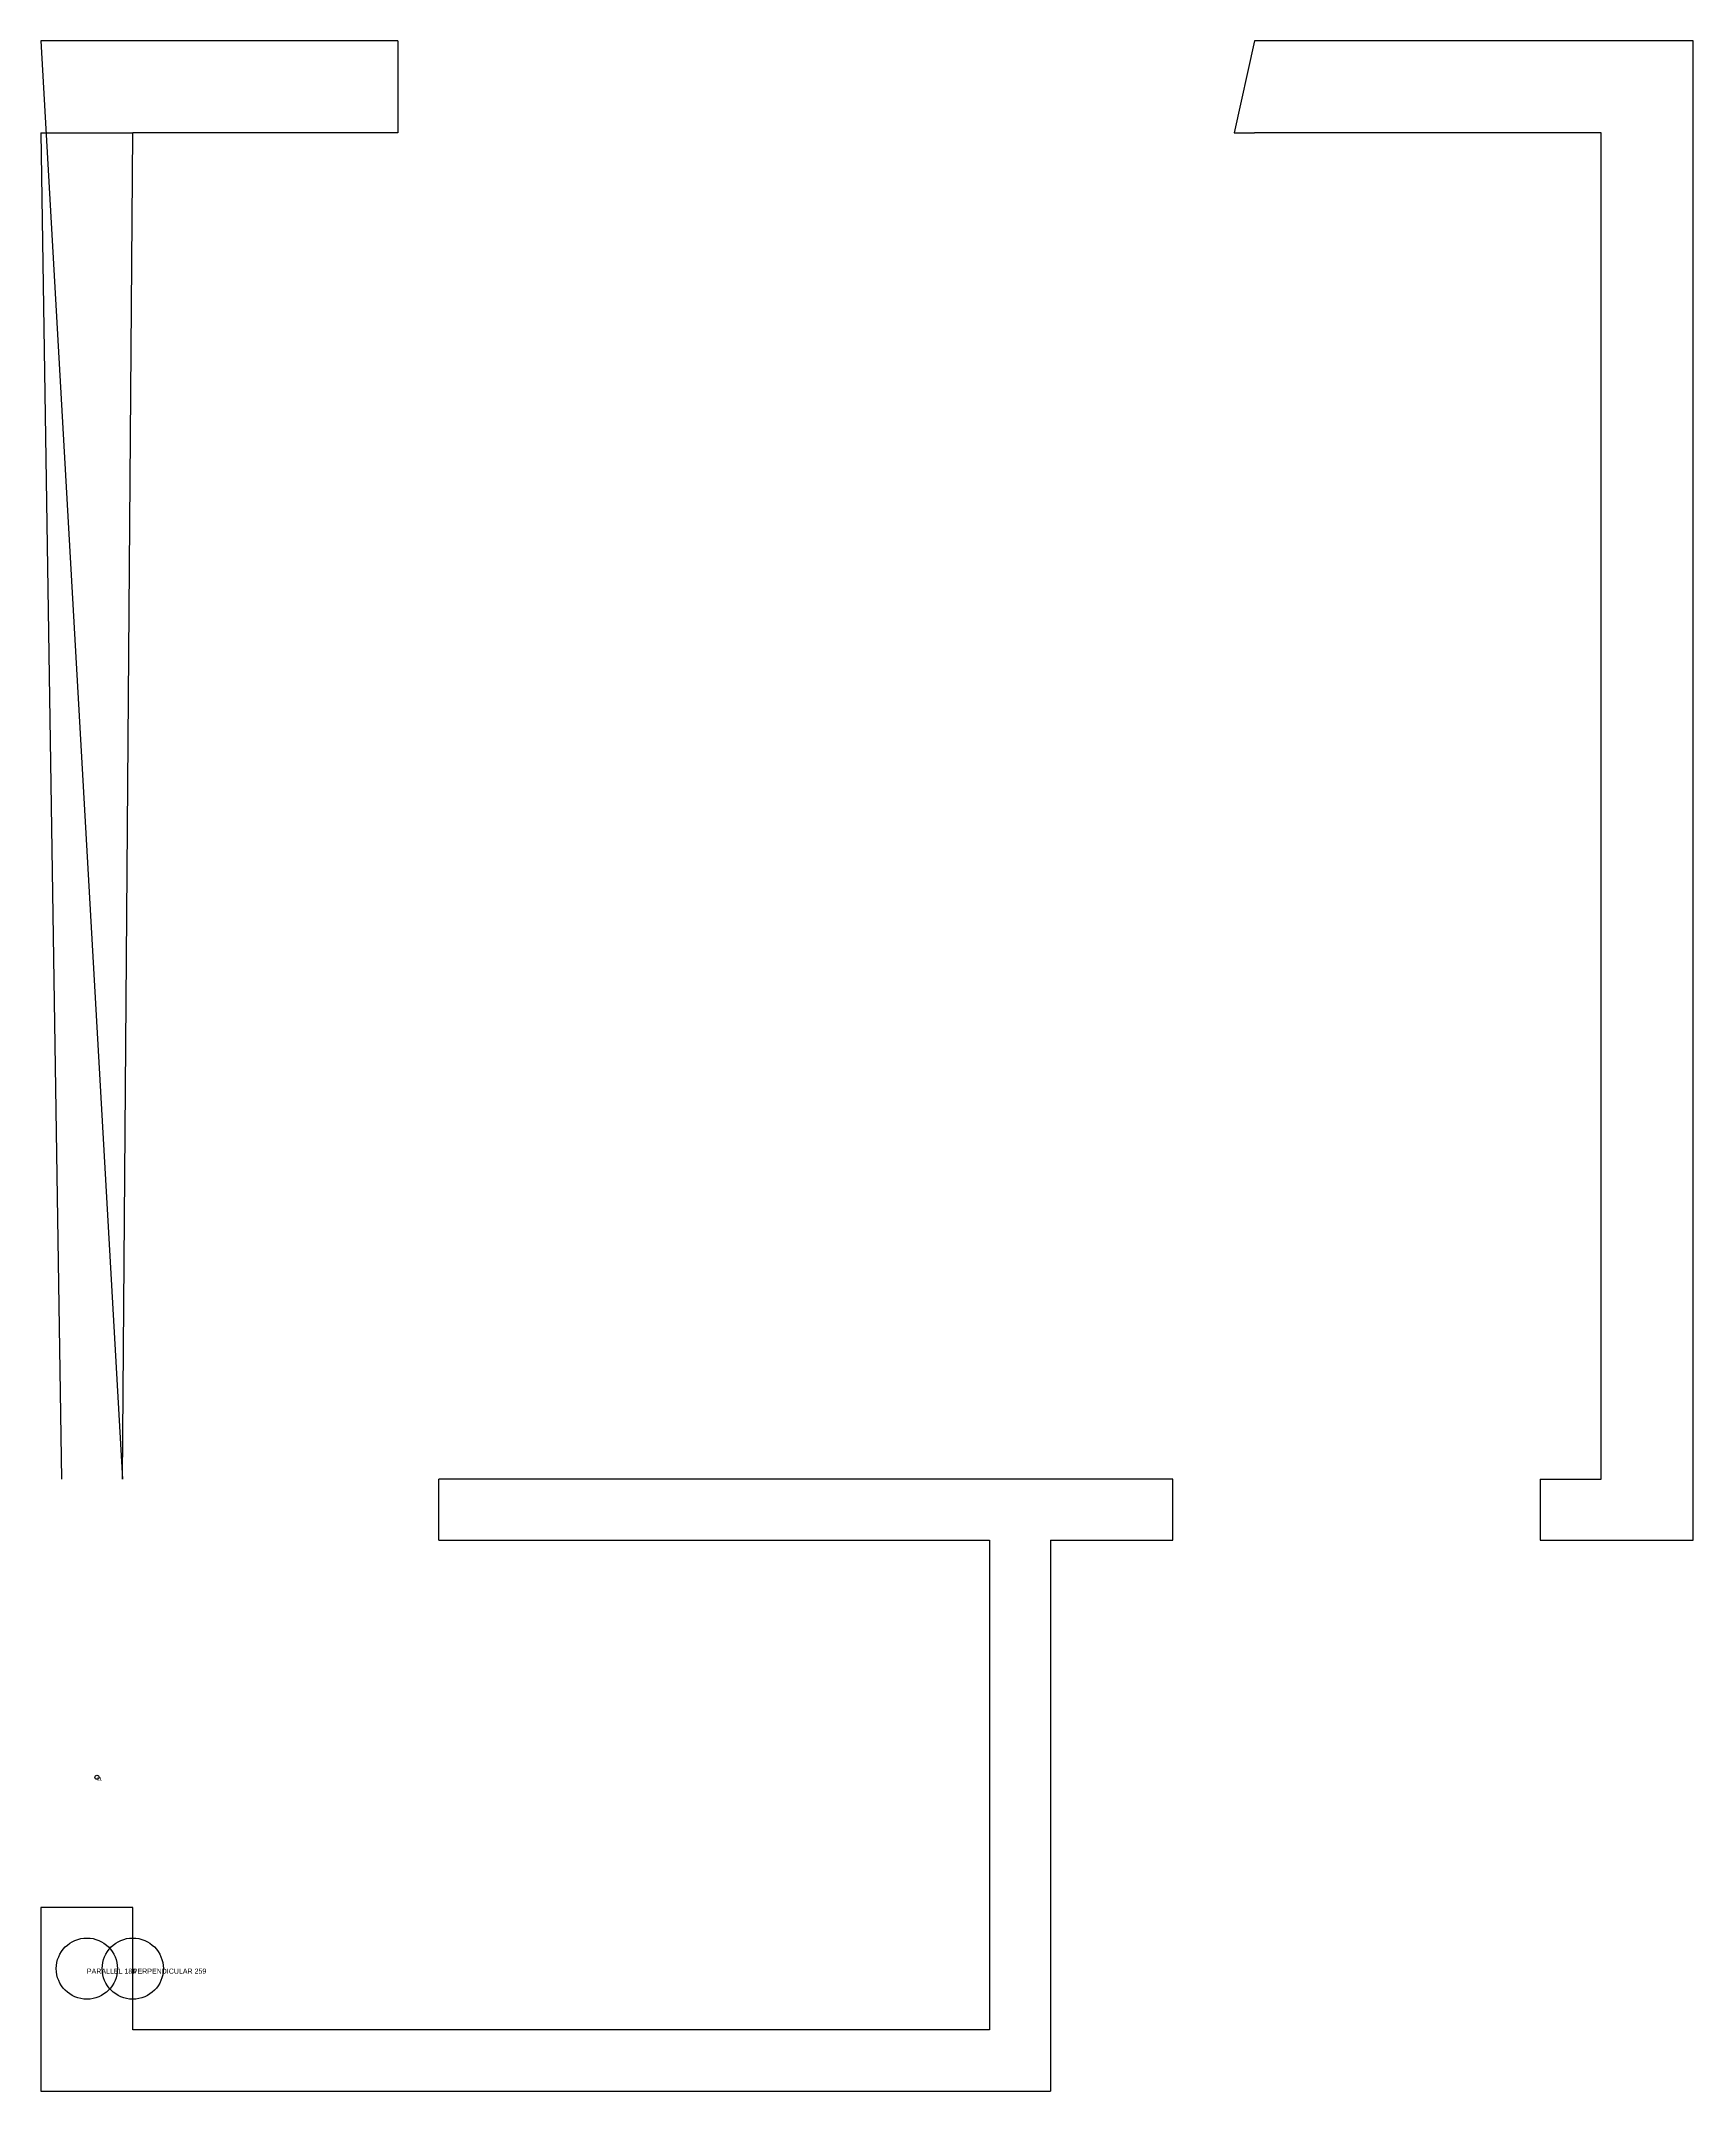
# Model space of a CAD drawing. Header units: metres. Extents: x 526 to 688, y 519 to 720.
import ezdxf

# ---------------------------------------------------------------- set-up
doc = ezdxf.new("R2010")
doc.units = ezdxf.units.M

msp = doc.modelspace()

# ---------------------------------------------------------------- linework, layer by layer
for p, q in [((561, 720), (526, 720)), ((526, 720), (534, 579)), ((561, 720), (561, 711)), ((645, 720), (643, 711)), ((688, 720), (645, 720)), ((688, 573), (688, 720)), ((526, 711), (535, 711)), ((526, 711), (528, 579)), ((534, 579), (535, 711)), ((561, 711), (535, 711)), ((643, 711), (645, 711)), ((679, 711), (645, 711)), ((679, 579), (679, 711)), ((565, 573), (565, 579)), ((637, 579), (565, 579)), ((637, 573), (637, 579)), ((673, 579), (679, 579)), ((673, 579), (673, 573)), ((565, 573), (619, 573)), ((619, 573), (619, 525)), ((625, 573), (637, 573)), ((625, 573), (625, 519)), ((673, 573), (688, 573)), ((535, 537), (526, 537)), ((526, 537), (526, 519)), ((535, 525), (535, 537)), ((619, 525), (535, 525)), ((526, 519), (625, 519))]:
    msp.add_line(p, q)
at = {"layer": 'debug', "color": 3}
msp.add_circle((531.49, 549.76), 0.2, dxfattribs=at)
at = {"layer": 'debug', "color": 5}
for centre in [(530.5, 531), (535, 531)]:
    msp.add_circle(centre, 3, dxfattribs=at)

# ---------------------------------------------------------------- texts
at = {"layer": 'debug', "attachment_point": 1}
for s, insert, char_height in [('EL', (531.49, 549.76), 0.3), ('PARALLEL 184', (530.5, 531), 0.5), ('PERPENDICULAR 259', (535, 531), 0.5)]:
    msp.add_mtext(s, dxfattribs=dict(at, insert=insert, char_height=char_height))

doc.saveas('drawing.dxf')
